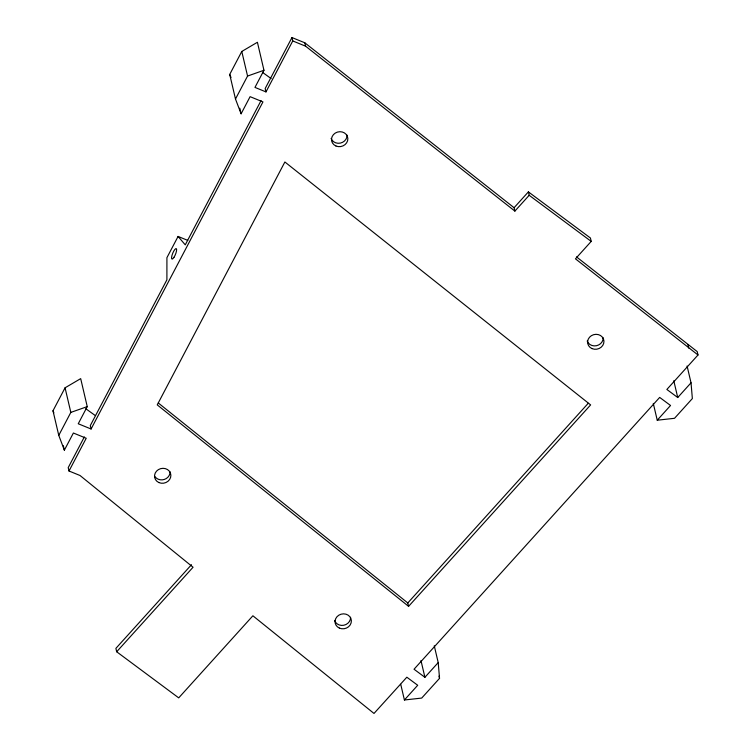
<?xml version="1.0" encoding="UTF-8"?>
<svg xmlns="http://www.w3.org/2000/svg" width="751" height="751" viewBox="0 0 751 751"><rect width="100%" height="100%" fill="white"/><g stroke="black" fill="none" stroke-linecap="round" stroke-linejoin="round"><path stroke-width="1.13" d="M400.734 684.311L404.413 699.988L417.706 685.269L406.835 677.205L373.998 713.45L252.89 615.782L178.71 697.876L116.677 651.765L193.063 567.23L80.028 475.505L69.017 471.008L86.224 438.255L73.382 433.017L64.37 450.159L58.766 435.373L52.992 410.778L65.065 387.807L80.686 378.626L87.247 406.62L78.245 423.761L91.087 428.999L262.953 101.911L250.102 96.663L241.099 113.805L235.485 99.029L229.722 74.424L241.784 51.462L257.405 42.272L263.967 70.265L254.965 87.407L265.976 91.904L292.759 40.939L291.961 37.55L304.803 42.798L514.088 207.717L514.886 211.106L529.183 195.288L528.385 191.89L514.088 207.717M58.766 435.373L70.829 412.402L65.065 387.807M235.485 99.029L247.558 76.058L241.784 51.462M187.797 240.404L178.081 236.443L166.919 257.677L166.9 279.804L90.289 425.61L91.087 428.999M291.961 37.55L265.178 88.515L265.976 91.904M84.356 436.913L68.219 467.62L69.017 471.008M261.066 100.596L185.262 244.854L178.081 236.443M191.496 564.705L115.889 648.376L116.677 651.765M528.385 191.89L590.417 238.001L591.206 241.4L575.454 258.832L698.008 354.988L666.86 389.459L677.731 397.532L691.033 382.803L687.09 366.009M408.591 606.348L157.25 404.892L284.882 161.981L590.624 404.911L408.591 606.348L407.793 602.959L588.258 403.259M653.295 403.409L657.238 420.213L670.54 405.484L659.678 397.41L414.036 669.235L424.906 677.308L438.209 662.589L434.266 645.785M438.209 662.589L439.542 678.341L421.705 698.073L404.413 699.988M247.558 76.058L263.967 70.265M70.829 412.402L87.247 406.62M657.238 420.213L674.529 418.298L692.356 398.565L691.033 382.803M292.759 40.939L305.601 46.187L514.886 211.106M262.521 72.378L271.083 78.536M85.792 408.732L95.311 415.566M529.183 195.288L591.206 241.4M576.496 256.889L697.21 351.599L698.008 354.988M158.283 402.968L407.793 602.959M229.722 74.424L231.026 77.531M52.992 410.778L53.865 412.843M687.897 344.671L688.695 348.07M673.788 380.757L677.731 397.532M304.803 42.798L305.601 46.187M439.016 676.107L439.542 678.341M420.973 660.533L424.906 677.308M239.785 108.21L241.099 113.805M63.319 445.681L64.37 450.159M603.147 337.734A8.214 7.444 -13.2 0 1 596.425 345.723A8.214 7.444 -13.2 0 1 587.188 341.01M347.046 135.114A8.214 7.444 -13.2 0 1 340.325 143.103A8.214 7.444 -13.2 0 1 331.088 138.391M350.576 617.322A8.214 7.444 -13.2 0 1 343.78 625.254A8.214 7.444 -13.2 0 1 334.589 620.467M170.073 471.788A8.214 7.444 -13.2 0 1 164.319 479.448A8.214 7.444 -13.2 0 1 154.988 476.669M592.023 348.605A8.214 7.444 -13.2 0 0 603.945 341.132A8.214 7.444 -13.2 0 0 591.356 335.697A8.214 7.444 -13.2 0 0 592.023 348.605M335.922 145.985A8.214 7.444 -13.2 0 0 347.844 138.513A8.214 7.444 -13.2 0 0 335.256 133.077A8.214 7.444 -13.2 0 0 335.922 145.985M158.883 482.564A8.214 7.444 -13.2 0 0 170.871 475.186A8.214 7.444 -13.2 0 0 158.348 469.647A8.214 7.444 -13.2 0 0 158.883 482.564M339.386 628.099A8.214 7.444 -13.2 0 0 351.374 620.72A8.214 7.444 -13.2 0 0 338.842 615.182A8.214 7.444 -13.2 0 0 339.386 628.099M173.979 257.321A5.651 1.483 -67.8 0 0 176.344 248.694A5.651 1.483 -67.8 0 0 171.951 255.528A5.651 1.483 -67.8 0 0 173.979 257.321"/></g></svg>
